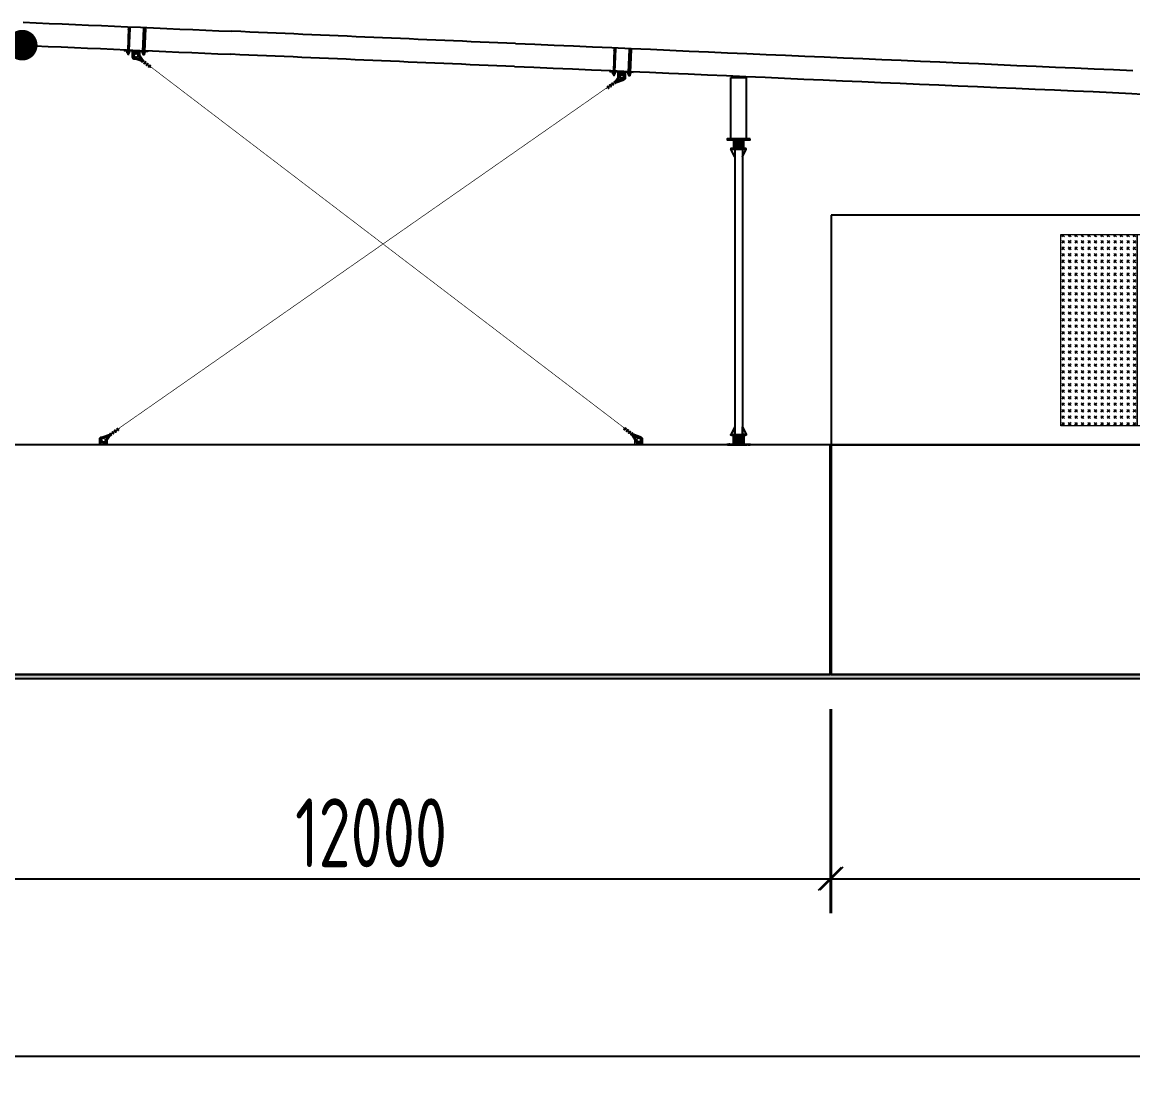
# Model space of a CAD drawing. Header units: millimetres. Extents: x 4 to 2106212, y -117026 to 198097.
# Drawn here: x 1377986 to 1392502, y 118368 to 132328 of the extents above; entities that cross this region are included whole.
import ezdxf

# ---------------------------------------------------------------- set-up
doc = ezdxf.new("R2010")
doc.units = ezdxf.units.MM
for name, pattern in [('CENTER', [0.6, 0.375, -0.075, 0.075, -0.075]), ('DASHDOT2', [12.7, 6.35, -3.175, 0, -3.175]), ('DASHED2', [0.375, 0.25, -0.125])]:
    doc.linetypes.add(name, pattern=pattern)
for name, color, linetype in [('0 @ 1', 7, 'Continuous'), ('BS-Annectent', 115, 'Continuous'), ('HR-dimension', 9, 'Continuous'), ('HR-pontoon', 161, 'Continuous'), ('STEEL', 34, 'Continuous'), ('护角', 30, 'Continuous'), ('粗实线', 7, 'Continuous')]:
    doc.layers.add(name, color=color, linetype=linetype)
doc.layers.add('扣板', color=7, linetype='Continuous', lineweight=9)
doc.layers.add('抱桩器', color=1, linetype='Continuous', lineweight=18)
doc.styles.add('hztxt', font='ros1.shx', dxfattribs={"width": 0.8, "bigfont": 'hztxt.shx'})
doc.linetypes.add('10422', pattern='A,2,[150,AAA.SHX,S=1,R=0,X=0,Y=1],2,[177,AAA.SHX,S=1,R=0,X=0,Y=0.8],1e-09', length=4)
doc.linetypes.add('444', pattern='A,4.5,[145,AAA.SHX,S=1,R=0,X=0,Y=1],4.5,-0.5,[146,AAA.SHX,S=1,R=0,X=0,Y=0],-0.5', length=10)
doc.dimstyles.new('DIM-300', dxfattribs={"dimscale": 300, "dimtxt": 3, "dimasz": 1, "dimexe": 1.5, "dimexo": 1.5, "dimgap": 0.5, "dimtad": 1, "dimdec": 0, "dimzin": 0, "dimdsep": 46, "dimtxsty": 'hztxt', "dimblk": 'OBLIQUE', "dimcen": 0, "dimdle": 1.5, "dimclrd": 9, "dimclre": 9, "dimclrt": 6, "dimadec": 0, "dimazin": 0, "dimtfac": 1, "dimtdec": 0, "dimtix": 1, "dimtofl": 0, "dimtmove": 2, "dimatfit": 0, "dimfxl": 5, "dimtolj": 1, "dimtzin": 0, "dimarcsym": 0})
pattern_1 = [(40.81217054, (-573818.8873, 176698.6793), (-1.452584633, 1.682112997), []), (130.81217054, (-573818.8873, 176698.6793), (-4.5872822625, 1.911641361), [5.55625, -3.33375])]
pattern_2 = [(40.81217054, (-578777.1463, 176555.198), (-1.452584633, 1.682112997), []), (130.81217054, (-578777.1463, 176555.198), (-4.5872822625, 1.911641361), [5.55625, -3.33375])]
pattern_3 = [(225, (43212.285, 45564.743), (4.49012806, -4.49012806), []), (225, (43207.795, 45564.743), (4.49012806, -4.49012806), [7.9375, -1.5875, 0, -1.5875])]
pattern_4 = [(225, (-344287.005, -129412.7357), (4.49012806, -4.49012806), []), (225, (-344291.495, -129412.7357), (4.49012806, -4.49012806), [7.9375, -1.5875, 0, -1.5875])]

# ---------------------------------------------------------------- blocks, each defined once
blk = doc.blocks.new('*U581')
at = {"layer": '抱桩器'}
h = blk.add_hatch(dxfattribs=at)
h.set_pattern_fill('GOST_GLASS', color=252, scale=10, angle=90)
h.set_pattern_definition([(135, (-669974.417, -109419.865), (5e-15, 84.852814), [50, -70]), (135, (-669974.417, -109398.65), (5e-15, 84.852814), [20, -100]), (135, (-669995.63, -109419.865), (5e-15, 84.852814), [20, -100])])
h.paths.add_polyline_path([(-3750, 1250), (-3750, -1250), (-4750, -1250), (-4750, 1250)])
h = blk.add_hatch(dxfattribs=at)
h.set_pattern_fill('GOST_GLASS', color=252, scale=10, angle=90)
h.set_pattern_definition([(135, (-673974.717, -109419.865), (5e-15, 84.852814), [50, -70]), (135, (-673974.717, -109398.65), (5e-15, 84.852814), [20, -100]), (135, (-673995.93, -109419.865), (5e-15, 84.852814), [20, -100])])
h.paths.add_polyline_path([(4250, 1250), (4250, -1250), (4750, -1250), (4750, 1250)])
at = {"layer": '抱桩器', "color": 252}
for points in [[(-3750, 1250), (-3750, -1250), (-4750, -1250), (-4750, 1250)], [(4250, -1250), (-3750, -1250), (-3750, 1250), (4250, 1250)], [(4250, 1250), (4250, -1250), (4750, -1250), (4750, 1250)], [(4150, -1150), (-3650, -1150), (-3650, 1150), (4150, 1150)]]:
    blk.add_lwpolyline(points, close=True, dxfattribs=at)
for points in [[(-2284, -650), (-3634, 0), (-2284, 650)], [(-684, -650), (-2034, 0), (-684, 650)], [(916, -650), (-434, 0), (916, 650)], [(2516, -650), (1166, 0), (2516, 650)], [(4116, -650), (2766, 0), (4116, 650)]]:
    blk.add_lwpolyline(points, dxfattribs=at)
blk = doc.blocks.new('*U582')
at = {"color": 0, "linetype": 'ByBlock', "lineweight": -2, "transparency": 16777216}
blk.add_blockref('*U581', (0, 0), dxfattribs=at)
blk = doc.blocks.new('MT-ZP')
at = {"layer": 'HR-pontoon', "color": 252}
for points in [[(668224, 261226), (668224, 258226), (674224, 258226), (674224, 261226)], [(656209, 258226), (656209, 255226), (668209, 255226), (668209, 258226)], [(668224, 258226), (668224, 255226), (680224, 255226), (680224, 258226)]]:
    blk.add_lwpolyline(points, close=True, dxfattribs=at)
at = {"color": 252}
blk.add_blockref('*U582', (675974, 259726), dxfattribs=at)
blk = doc.blocks.new('*U69')
blk.add_blockref('MT-ZP', (-692747, -252919))
blk = doc.blocks.new('*U70')
at = {"color": 0, "linetype": 'ByBlock', "lineweight": -2, "transparency": 16777216}
blk.add_blockref('*U69', (0, 0), dxfattribs=at)
blk = doc.blocks.new('_Oblique')
at = {"color": 0, "linetype": 'ByBlock', "lineweight": -2}
blk.add_line((-0.5, -0.5), (0.5, 0.5), dxfattribs=at)
blk = doc.blocks.new('*D544')
at = {"color": 9, "lineweight": -2, "transparency": 16777216}
for p, q in [((1376546, 123355), (1376546, 120688)), ((1388546, 123355), (1388546, 120688)), ((1376096, 121138), (1388996, 121138))]:
    blk.add_line(p, q, dxfattribs=at)
at = {"layer": 'Defpoints', "color": 0, "transparency": 16777216}
for p in [(1376546, 123805), (1388546, 123805), (1388546, 121138)]:
    blk.add_point(p, dxfattribs=at)
at = {"color": 9, "lineweight": -2, "transparency": 16777216, "xscale": 300, "yscale": 300, "zscale": 300, "rotation": 180}
blk.add_blockref('_Oblique', (1376546, 121138), dxfattribs=at)
at = {"color": 9, "lineweight": -2, "transparency": 16777216, "xscale": 300, "yscale": 300, "zscale": 300}
blk.add_blockref('_Oblique', (1388546, 121138), dxfattribs=at)
at = {"color": 6, "transparency": 16777216, "insert": (1382546, 121738), "char_height": 900, "attachment_point": 5, "style": 'hztxt'}
blk.add_mtext('\\A1;12000', dxfattribs=at)
blk = doc.blocks.new('*D545')
at = {"color": 9, "lineweight": -2, "transparency": 16777216}
for p, q in [((1388561, 123355), (1388561, 120688)), ((1400561, 123355), (1400561, 120688)), ((1388111, 121138), (1401011, 121138))]:
    blk.add_line(p, q, dxfattribs=at)
at = {"layer": 'Defpoints', "color": 0, "transparency": 16777216}
for p in [(1388561, 123805), (1400561, 123805), (1400561, 121138)]:
    blk.add_point(p, dxfattribs=at)
at = {"color": 9, "lineweight": -2, "transparency": 16777216, "xscale": 300, "yscale": 300, "zscale": 300, "rotation": 180}
blk.add_blockref('_Oblique', (1388561, 121138), dxfattribs=at)
at = {"color": 9, "lineweight": -2, "transparency": 16777216, "xscale": 300, "yscale": 300, "zscale": 300}
blk.add_blockref('_Oblique', (1400561, 121138), dxfattribs=at)
at = {"color": 6, "transparency": 16777216, "insert": (1394561, 121738), "char_height": 900, "attachment_point": 5, "style": 'hztxt'}
blk.add_mtext('\\A1;12000', dxfattribs=at)
blk = doc.blocks.new('*D543')
at = {"color": 9, "lineweight": -2, "transparency": 16777216}
for p, q in [((1376546, 123355), (1376546, 118368)), ((1446621, 123355), (1446621, 118368)), ((1376096, 118818), (1447071, 118818))]:
    blk.add_line(p, q, dxfattribs=at)
at = {"layer": 'Defpoints', "color": 0, "transparency": 16777216}
for p in [(1376546, 123805), (1446621, 123805), (1446621, 118818)]:
    blk.add_point(p, dxfattribs=at)
at = {"color": 9, "lineweight": -2, "transparency": 16777216, "xscale": 300, "yscale": 300, "zscale": 300, "rotation": 180}
blk.add_blockref('_Oblique', (1376546, 118818), dxfattribs=at)
at = {"color": 9, "lineweight": -2, "transparency": 16777216, "xscale": 300, "yscale": 300, "zscale": 300}
blk.add_blockref('_Oblique', (1446621, 118818), dxfattribs=at)
at = {"color": 6, "transparency": 16777216, "insert": (1411583, 119418), "char_height": 900, "attachment_point": 5, "style": 'hztxt'}
blk.add_mtext('\\A1;70075', dxfattribs=at)
blk = doc.blocks.new('支座')
at = {"layer": '扣板', "color": 7}
blk.add_line((13512, 4747, 0), (13512, 5047, 0), dxfattribs=at)
at = {"layer": '扣板', "color": 7, "elevation": 0}
for points in [[(13512, 4747), (13512, 5047), (13520, 5047), (13520, 4747)], [(13600, 4947), (13620, 4927), (13620, 4867), (13600, 4847), (13520, 4847), (13520, 4947)], [(13560, 4932), (13520, 4932), (13520, 4922), (13560, 4922)], [(13560, 4862), (13520, 4862), (13520, 4872), (13560, 4872)]]:
    blk.add_lwpolyline(points, close=True, dxfattribs=at)
at = {"layer": '扣板', "color": 7}
blk.add_circle((13575, 4897, 0), 25, dxfattribs=at)
blk = doc.blocks.new('*U1983')
at = {"layer": '0 @ 1', "rotation": 90}
blk.add_blockref('支座', (4897, -13566, 0), dxfattribs=at)
blk = doc.blocks.new('*U1984')
at = {"layer": 'Defpoints', "color": 0, "linetype": 'ByBlock', "lineweight": -2, "transparency": 16777216}
for p in [(0, 0), (7000, 0)]:
    blk.add_blockref('*U1983', p, dxfattribs=at)
blk = doc.blocks.new('A$C97f6d51a')
at = {"color": 1, "linetype": 'DASHDOT2'}
blk.add_line((0, 313), (0, -47), dxfattribs=at)
at = {"layer": 'BS-Annectent'}
for p, q in [((-9, 282), (-9, 282)), ((-9, 281), (-9, 282)), ((-9, 282), (-9, 282)), ((-9, 279), (-8, 279)), ((-8, 278), (-9, 279)), ((-9, 279), (-8, 278)), ((-9, 275), (-7, 276)), ((-6, 274), (-9, 275)), ((-9, 275), (-7, 275)), ((-9, 272), (-6, 274)), ((-6, 270), (-9, 272)), ((-9, 272), (-4, 272)), ((-9, 269), (9, 268)), ((-9, 266), (9, 265)), ((-9, 263), (9, 262)), ((-9, 260), (9, 258)), ((-9, 257), (9, 255)), ((-9, 253), (9, 252)), ((-9, 250), (9, 249)), ((-9, 247), (9, 246)), ((-9, 244), (9, 243)), ((-9, 241), (9, 240)), ((-9, 238), (9, 236)), ((-9, 235), (9, 233)), ((-9, 231), (9, 230)), ((-9, 228), (9, 227)), ((-9, 225), (9, 224)), ((-9, 222), (9, 221)), ((-9, 219), (9, 218)), ((-9, 216), (9, 215)), ((-9, 213), (9, 211)), ((-9, 209), (9, 208)), ((-9, 206), (9, 205)), ((-9, 203), (9, 202)), ((-9, 200), (9, 199)), ((-9, 197), (9, 196)), ((-9, 194), (9, 193)), ((-9, 191), (9, 189)), ((-9, 188), (9, 186)), ((-9, 184), (9, 183)), ((-9, 181), (9, 180)), ((-9, 178), (9, 177)), ((-9, 175), (9, 174)), ((-9, 172), (9, 171)), ((-9, 169), (9, 167)), ((-9, 166), (9, 164)), ((-9, 162), (9, 161)), ((-9, 159), (9, 158)), ((-9, 156), (9, 155)), ((-9, 153), (9, 152)), ((-9, 150), (9, 149)), ((-9, 147), (9, 146)), ((-6, 274), (-6, 274)), ((-6, 274), (-6, 274)), ((-6, 274), (-6, 274)), ((-6, 274), (-6, 274)), ((-6, 274), (-6, 274)), ((6, 270), (-6, 270)), ((6, 147), (-6, 148)), ((4, 271), (9, 271)), ((6, 273), (5, 273)), ((6, 273), (5, 273)), ((6, 273), (9, 274)), ((6, 274), (9, 274)), ((9, 271), (6, 273)), ((6, 270), (9, 271)), ((6, 147), (9, 149)), ((7, 276), (9, 277)), ((9, 274), (7, 275)), ((9, 277), (8, 278)), ((8, 277), (9, 277)), ((9, 280), (9, 281)), ((9, 280), (9, 280)), ((9, 280), (9, 280)), ((-10, 6), (9, 4)), ((-10, 2), (-6, 4)), ((-6, 1), (-10, 2)), ((-10, 2), (9, 1)), ((-9, 144), (9, 142)), ((-9, 140), (9, 139)), ((-9, 137), (9, 136)), ((-9, 134), (9, 133)), ((-9, 131), (9, 130)), ((-9, 128), (9, 127)), ((-9, 125), (9, 124)), ((-9, 122), (9, 120)), ((-9, 119), (9, 117)), ((-9, 115), (9, 114)), ((-9, 112), (9, 111)), ((-9, 109), (9, 108)), ((-9, 106), (9, 105)), ((-9, 103), (9, 102)), ((-9, 100), (9, 98)), ((-9, 97), (9, 95)), ((-9, 93), (9, 92)), ((-9, 90), (9, 89)), ((-9, 87), (9, 86)), ((-9, 84), (9, 83)), ((-9, 81), (9, 80)), ((-9, 78), (9, 76)), ((-9, 75), (9, 73)), ((-9, 71), (9, 70)), ((-9, 68), (9, 67)), ((-9, 65), (9, 64)), ((-9, 62), (9, 61)), ((-9, 59), (9, 58)), ((-9, 56), (9, 55)), ((-9, 53), (9, 51)), ((-9, 49), (9, 48)), ((-9, 46), (9, 45)), ((-9, 43), (9, 42)), ((-9, 40), (9, 39)), ((-9, 37), (9, 36)), ((-9, 34), (9, 33)), ((-9, 31), (9, 29)), ((-9, 28), (9, 26)), ((-9, 24), (9, 23)), ((-9, 21), (9, 20)), ((-9, 18), (9, 17)), ((-9, 15), (9, 14)), ((-9, 12), (9, 11)), ((-9, 9), (9, 7)), ((-8, 0), (-6, 1)), ((6, 116), (-6, 117)), ((6, 3), (-6, 4)), ((2, 0), (-6, 1)), ((9, 1), (6, 3)), ((7, 0), (9, 1)), ((-16, -24), (-16, -11)), ((12, -9), (-12, -9)), ((12, -27), (-12, -27)), ((-9, -29), (-6, -28)), ((-6, -31), (-9, -29)), ((9, -30), (-9, -29)), ((-9, -32), (-6, -31)), ((-6, -34), (-9, -32)), ((9, -33), (-9, -32)), ((-9, -35), (-6, -34)), ((-6, -37), (-9, -35)), ((9, -37), (-9, -35)), ((-9, -38), (-6, -37)), ((-6, -40), (-9, -38)), ((9, -40), (-9, -38)), ((-8, -24), (-8, -11)), ((-6, -28), (-8, -27)), ((-7, -40), (-7, -43)), ((6, -29), (-6, -28)), ((6, -29), (-6, -28)), ((6, -32), (-6, -31)), ((6, -32), (-6, -31)), ((6, -35), (-6, -34)), ((6, -38), (-6, -37)), ((6, -38), (-6, -37)), ((6, -41), (-6, -40)), ((-5, -44), (5, -44)), ((-4, -40), (-4, -43)), ((-2, -9), (0, -4)), ((9, -27), (-1, -27)), ((0, -9), (2, -4)), ((4, -41), (4, -43)), ((6, -29), (9, -27)), ((9, -30), (6, -29)), ((6, -32), (9, -30)), ((9, -33), (6, -32)), ((6, -35), (9, -33)), ((9, -37), (6, -35)), ((6, -38), (9, -37)), ((9, -40), (6, -38)), ((6, -41), (9, -40)), ((7, -41), (7, -43)), ((8, -24), (8, -11)), ((9, -27), (8, -27)), ((16, -24), (16, -11))]:
    blk.add_line(p, q, dxfattribs=at)
blk.add_lwpolyline([(10, 0), (10, 300), (0, 306), (-10, 300), (-10, 0)], dxfattribs=at)
for points in [[(-19, -4), (-19, 0), (19, 0), (19, -4)], [(-15, -9), (15, -9), (15, -4), (-15, -4)]]:
    blk.add_lwpolyline(points, close=True, dxfattribs=at)
for points in [[(16, -11, 0.612824), (8, -11, 0.305874), (-8, -11, 0.612824), (-16, -11)], [(16, -24, -0.612824), (8, -24, -0.305874), (-8, -24, -0.612824), (-16, -24)], [(-7, -43, 0.516475), (-4, -43, 0.258238), (4, -43, 0.516475), (7, -43)]]:
    blk.add_lwpolyline(points, format="xyb", dxfattribs=at)
blk = doc.blocks.new('A$Ce460a15a')
at = {"layer": 'STEEL', "color": 22}
for points in [[(12, 150), (12, -150), (0, -150), (0, 150)], [(92, -50), (112, -30), (112, 30), (92, 50), (12, 50), (12, -50)], [(52, 35), (12, 35), (12, 25), (52, 25)], [(52, -35), (12, -35), (12, -25), (52, -25)]]:
    blk.add_lwpolyline(points, close=True, dxfattribs=at)
blk.add_circle((67, 0), 25, dxfattribs=at)
at = {"layer": 'HR-dimension', "xscale": -1, "rotation": 90}
blk.add_blockref('A$C97f6d51a', (12, 100), dxfattribs=at)
at = {"layer": 'HR-dimension', "rotation": 90.00000000000001}
blk.add_blockref('A$C97f6d51a', (12, -100), dxfattribs=at)
blk = doc.blocks.new('*U10')
at = {"color": 7, "linetype": 'Continuous', "lineweight": 15}
for p, q in [((-9, 9), (-10, 8)), ((-10, 8), (-10, 1)), ((-10, 1), (-9, 0)), ((-9, 9), (9, 9)), ((-9, 0), (9, 0)), ((-5, 8), (-5, 1)), ((5, 8), (5, 1)), ((10, 8), (9, 9)), ((9, 0), (10, 1)), ((10, 8), (10, 1))]:
    blk.add_line(p, q, dxfattribs=at)
for centre, start, end in [((0, -8), 72.4233, 107.5767), ((0, 17), 252.4233, 287.5767)]:
    blk.add_arc(centre, 17.2, start, end, dxfattribs=at)
for points, knots in [([(-10, 8), (-10, 9), (-9, 9), (-8, 9), (-7, 9), (-6, 9), (-6, 9), (-5, 8)], [0, 0, 0, 0, 0.264534, 0.399289, 0.53507, 0.765405, 1, 1, 1, 1]), ([(-5, 1), (-6, 1), (-6, 0), (-7, 0), (-8, 0), (-9, 0), (-10, 1), (-10, 1)], [0, 0, 0, 0, 0.264534, 0.399289, 0.53507, 0.765405, 1, 1, 1, 1]), ([(5, 8), (6, 9), (6, 9), (7, 9), (8, 9), (9, 9), (10, 9), (10, 8)], [0, 0, 0, 0, 0.264536, 0.399814, 0.535067, 0.765403, 1, 1, 1, 1]), ([(10, 1), (10, 1), (9, 0), (8, 0), (7, 0), (6, 0), (6, 1), (5, 1)], [0, 0, 0, 0, 0.264536, 0.399814, 0.535067, 0.765403, 1, 1, 1, 1])]:
    blk.add_open_spline(points, degree=3, knots=knots, dxfattribs=at)
blk = doc.blocks.new('A$C72EA2C7E')
blk.add_line((-8, -6), (8, -6))
at = {"color": 7, "linetype": 'Continuous', "lineweight": 15}
for p, q in [((-5, -40), (-5, -6)), ((-4, -41), (-5, -40)), ((5, -40), (-5, -40)), ((-4, -41), (5, -41)), ((5, -6), (5, -40)), ((5, -40), (5, -41))]:
    blk.add_line(p, q, dxfattribs=at)
at = {"color": 7, "linetype": 'Continuous', "lineweight": 0}
for p, q in [((-4, -41), (-4, -6)), ((5, -41), (5, -6))]:
    blk.add_line(p, q, dxfattribs=at)
blk.add_arc((0, -8), 8, 17.4862, 162.5138)
at = {"extrusion": (0, 0, -1), "xscale": 0.9999974999999999, "yscale": 0.9999974999999999, "zscale": -0.9999974999999999}
blk.add_blockref('*U10', (0, -39), dxfattribs=at)
blk = doc.blocks.new('*U1965')
h = blk.add_hatch(color=1)
h.dxf.hatch_style = 1
h.paths.add_polyline_path([(3382, 2191), (3473, 2218, 1.447528), (3428, 2281), (3373, 2204)])
h.paths.add_polyline_path([(3389, 2205), (3388, 2206), (3398, 2220), (3395, 2222), (3434, 2277, -1.452111), (3471, 2226), (3406, 2207), (3405, 2210)], flags=16)
h = blk.add_hatch()
h.set_pattern_fill('ANSI38', color=253, scale=0.7, angle=-4.1878)
h.set_pattern_definition(pattern_2)
h.paths.add_polyline_path([(3404, 2213), (3406, 2207), (3471, 2226, 1.452111), (3434, 2277), (3395, 2222), (3398, 2220), (3401, 2218), (3440, 2273, -1.452111), (3469, 2232)])
h = blk.add_hatch(color=1)
h.dxf.hatch_style = 1
h.paths.add_polyline_path([(-3373, -2204), (-3429, -2283, -1.406258), (-3473, -2218), (-3382, -2191)])
h.paths.add_polyline_path([(-3405, -2210), (-3406, -2207), (-3471, -2226, 1.406258), (-3435, -2278), (-3395, -2222), (-3388, -2205)], flags=16)
h = blk.add_hatch()
h.set_pattern_fill('ANSI38', color=253, scale=0.7, angle=-4.1878)
h.set_pattern_definition(pattern_1)
h.paths.add_polyline_path([(-3401, -2218), (-3395, -2222), (-3434, -2277, -1.452111), (-3471, -2226), (-3406, -2207), (-3405, -2210), (-3404, -2213), (-3469, -2232, 1.452111), (-3440, -2273)])
blk.add_line((3379, 2205), (3379, 2195))
at = {"color": 1, "linetype": 'DASHED2'}
blk.add_line((3483, 2289), (3493, 2274), dxfattribs=at)
at = {"color": 1, "const_width": 8.4}
for points in [[(3380, 2206), (-3393, -2203)], [(3386, 2200), (3251, 2112)], [(-3388, -2209), (-3246, -2117)]]:
    blk.add_lwpolyline(points, dxfattribs=at)
at = {"color": 1}
for points in [[(3382, 2191), (3473, 2218, 1.447528), (3428, 2281), (3373, 2204)], [(3398, 2220), (3388, 2206), (3389, 2205), (3405, 2210), (3406, 2207), (3471, 2226, 1.452111), (3434, 2277), (3395, 2222)], [(-3373, -2204), (-3428, -2281, -1.447528), (-3473, -2218), (-3382, -2191)], [(-3405, -2210), (-3389, -2205), (-3388, -2206), (-3398, -2220), (-3395, -2222), (-3434, -2277, -1.452111), (-3471, -2226), (-3406, -2207)]]:
    blk.add_lwpolyline(points, format="xyb", close=True, dxfattribs=at)
for points in [[(3379, 2195), (3472, 2222, 1.449849), (3431, 2279), (3379, 2205)], [(3406, 2207), (3471, 2226, 1.452111), (3434, 2277), (3395, 2222)], [(3406, 2207), (3471, 2226, 1.452111), (3434, 2277), (3395, 2222)], [(-3376, -2200), (-3431, -2279, -1.449849), (-3472, -2222), (-3384, -2197)], [(-3395, -2222), (-3434, -2277, -1.452111), (-3471, -2226), (-3406, -2207)], [(-3395, -2222), (-3434, -2277, -1.452111), (-3471, -2226), (-3406, -2207)]]:
    blk.add_lwpolyline(points, format="xyb")
for points in [[(3401, 2218), (3440, 2273, -1.452111), (3469, 2232), (3404, 2213), (3406, 2207), (3471, 2226, 1.452111), (3434, 2277), (3395, 2222)], [(-3404, -2213), (-3469, -2232, 1.452111), (-3440, -2273), (-3401, -2218), (-3395, -2222), (-3434, -2277, -1.452111), (-3471, -2226), (-3406, -2207)]]:
    blk.add_lwpolyline(points, format="xyb", close=True)
at = {"color": 252}
for points in [[(3401, 2218), (3440, 2273, -1.452111), (3469, 2232), (3404, 2213), (3406, 2207), (3471, 2226, 1.452111), (3434, 2277), (3395, 2222)], [(-3404, -2213), (-3469, -2232, 1.452111), (-3440, -2273), (-3401, -2218), (-3395, -2222), (-3434, -2277, -1.452111), (-3471, -2226), (-3406, -2207)]]:
    blk.add_lwpolyline(points, format="xyb", close=True, dxfattribs=at)
at = {"xscale": 0.6999999999999998, "yscale": 0.6999999999999998, "zscale": 0.6999999999999998, "rotation": 213.1298866380289}
for p in [(3345, 2163), (3376, 2183), (3284, 2123), (3315, 2143), (-3360, -2201), (-3329, -2181), (-3299, -2161), (-3267, -2141)]:
    blk.add_blockref('A$C72EA2C7E', p, dxfattribs=at)
blk = doc.blocks.new('*U1966')
at = {"color": 0, "linetype": 'ByBlock', "lineweight": -2, "transparency": 16777216}
blk.add_blockref('*U1965', (0, 0), dxfattribs=at)
blk = doc.blocks.new('*U1967')
h = blk.add_hatch(color=1)
h.dxf.hatch_style = 1
h.paths.add_polyline_path([(3382, 2191), (3473, 2218, 1.447528), (3428, 2281), (3373, 2204)])
h.paths.add_polyline_path([(3389, 2205), (3388, 2206), (3398, 2220), (3395, 2222), (3434, 2277, -1.452111), (3471, 2226), (3406, 2207), (3405, 2210)], flags=16)
h = blk.add_hatch()
h.set_pattern_fill('ANSI38', color=253, scale=0.7, angle=-4.1878)
h.set_pattern_definition(pattern_2)
h.paths.add_polyline_path([(3404, 2213), (3406, 2207), (3471, 2226, 1.452111), (3434, 2277), (3395, 2222), (3398, 2220), (3401, 2218), (3440, 2273, -1.452111), (3469, 2232)])
h = blk.add_hatch(color=1)
h.dxf.hatch_style = 1
h.paths.add_polyline_path([(-3373, -2204), (-3429, -2283, -1.406258), (-3473, -2218), (-3382, -2191)])
h.paths.add_polyline_path([(-3405, -2210), (-3406, -2207), (-3471, -2226, 1.406258), (-3435, -2278), (-3395, -2222), (-3388, -2205)], flags=16)
h = blk.add_hatch()
h.set_pattern_fill('ANSI38', color=253, scale=0.7, angle=-4.1878)
h.set_pattern_definition(pattern_1)
h.paths.add_polyline_path([(-3401, -2218), (-3395, -2222), (-3434, -2277, -1.452111), (-3471, -2226), (-3406, -2207), (-3405, -2210), (-3404, -2213), (-3469, -2232, 1.452111), (-3440, -2273)])
blk.add_line((3379, 2205), (3379, 2195))
at = {"color": 1, "linetype": 'DASHED2'}
blk.add_line((3483, 2289), (3493, 2274), dxfattribs=at)
at = {"color": 1, "const_width": 8.4}
for points in [[(3380, 2206), (-3393, -2203)], [(3386, 2200), (3251, 2112)], [(-3388, -2209), (-3246, -2117)]]:
    blk.add_lwpolyline(points, dxfattribs=at)
at = {"color": 1}
for points in [[(3382, 2191), (3473, 2218, 1.447528), (3428, 2281), (3373, 2204)], [(3398, 2220), (3388, 2206), (3389, 2205), (3405, 2210), (3406, 2207), (3471, 2226, 1.452111), (3434, 2277), (3395, 2222)], [(-3373, -2204), (-3428, -2281, -1.447528), (-3473, -2218), (-3382, -2191)], [(-3405, -2210), (-3389, -2205), (-3388, -2206), (-3398, -2220), (-3395, -2222), (-3434, -2277, -1.452111), (-3471, -2226), (-3406, -2207)]]:
    blk.add_lwpolyline(points, format="xyb", close=True, dxfattribs=at)
for points in [[(3379, 2195), (3472, 2222, 1.449849), (3431, 2279), (3379, 2205)], [(3406, 2207), (3471, 2226, 1.452111), (3434, 2277), (3395, 2222)], [(3406, 2207), (3471, 2226, 1.452111), (3434, 2277), (3395, 2222)], [(-3376, -2200), (-3431, -2279, -1.449849), (-3472, -2222), (-3384, -2197)], [(-3395, -2222), (-3434, -2277, -1.452111), (-3471, -2226), (-3406, -2207)], [(-3395, -2222), (-3434, -2277, -1.452111), (-3471, -2226), (-3406, -2207)]]:
    blk.add_lwpolyline(points, format="xyb")
for points in [[(3401, 2218), (3440, 2273, -1.452111), (3469, 2232), (3404, 2213), (3406, 2207), (3471, 2226, 1.452111), (3434, 2277), (3395, 2222)], [(-3404, -2213), (-3469, -2232, 1.452111), (-3440, -2273), (-3401, -2218), (-3395, -2222), (-3434, -2277, -1.452111), (-3471, -2226), (-3406, -2207)]]:
    blk.add_lwpolyline(points, format="xyb", close=True)
at = {"color": 252}
for points in [[(3401, 2218), (3440, 2273, -1.452111), (3469, 2232), (3404, 2213), (3406, 2207), (3471, 2226, 1.452111), (3434, 2277), (3395, 2222)], [(-3404, -2213), (-3469, -2232, 1.452111), (-3440, -2273), (-3401, -2218), (-3395, -2222), (-3434, -2277, -1.452111), (-3471, -2226), (-3406, -2207)]]:
    blk.add_lwpolyline(points, format="xyb", close=True, dxfattribs=at)
at = {"xscale": 0.6999999999999998, "yscale": 0.6999999999999998, "zscale": 0.6999999999999998, "rotation": 213.1298866380289}
for p in [(3345, 2163), (3376, 2183), (3284, 2123), (3315, 2143), (-3360, -2201), (-3329, -2181), (-3299, -2161), (-3267, -2141)]:
    blk.add_blockref('A$C72EA2C7E', p, dxfattribs=at)
blk = doc.blocks.new('*U1968')
at = {"color": 0, "linetype": 'ByBlock', "lineweight": -2, "transparency": 16777216}
blk.add_blockref('*U1967', (0, 0), dxfattribs=at)
blk = doc.blocks.new('*U1995')
h = blk.add_hatch()
h.set_pattern_fill('ANSI35', color=4, angle=180)
h.set_pattern_definition(pattern_3)
h.paths.add_polyline_path([(24, -89), (36, -89), (36, -67), (24, -67)])
h.paths.add_polyline_path([(24, -31), (36, -31), (36, 11), (24, 11)])
h.paths.add_polyline_path([(-100, 11), (100, 11), (100, 21), (-100, 21)])
h.paths.add_polyline_path([(-36, -31), (-24, -31), (-24, 11), (-36, 11)])
h.paths.add_polyline_path([(-36, -89), (-24, -89), (-24, -67), (-36, -67)])
h = blk.add_hatch()
h.set_pattern_fill('ANSI35', color=4, angle=180)
h.set_pattern_definition(pattern_4)
h.paths.add_polyline_path([(-129, -116), (-150, -116), (-150, -104), (-129, -104)])
h.paths.add_polyline_path([(111, -116), (-111, -116), (-111, -104), (111, -104)])
h.paths.add_polyline_path([(150, -116), (129, -116), (129, -104), (150, -104)])
h.paths.add_polyline_path([(66, -104), (54, -104), (54, -67), (66, -67)])
h.paths.add_polyline_path([(66, -31), (54, -31), (54, -4), (66, -4)])
h.paths.add_polyline_path([(6, -31), (-6, -31), (-6, -4), (6, -4)])
h.paths.add_polyline_path([(6, -104), (-6, -104), (-6, -67), (6, -67)])
h.paths.add_polyline_path([(-54, -104), (-66, -104), (-66, -67), (-54, -67)])
h.paths.add_polyline_path([(-54, -31), (-66, -31), (-66, -4), (-54, -4)])
at = {"color": 4}
for points in [[(100, 11), (-100, 11), (-100, 21), (100, 21), (100, 11)], [(-36, -89), (-36, 11), (-24, 11), (-24, -89), (-36, -89)], [(24, -89), (24, 11), (36, 11), (36, -89), (24, -89)], [(150, -116), (-150, -116), (-150, -104), (150, -104), (150, -116)], [(-66, -104), (-66, -4), (-54, -4), (-54, -104), (-66, -104)], [(-6, -104), (-6, -4), (6, -4), (6, -104), (-6, -104)], [(54, -104), (54, -4), (66, -4), (66, -104), (54, -104)]]:
    blk.add_lwpolyline(points, dxfattribs=at)
at = {"layer": 'Defpoints', "color": 4}
for points in [[(-100, 21), (-50, 21), (-50, 121), (-100, 21)], [(100, 21), (50, 21), (50, 121), (100, 21)]]:
    blk.add_lwpolyline(points, dxfattribs=at)
at = {"layer": 'Defpoints', "color": 4, "linetype": 'CENTER', "ltscale": 2}
for points in [[(-129, -116), (-111, -116), (-111, -104), (-129, -104)], [(-66, -31), (-54, -31), (-54, -67), (-66, -67)], [(-36, -31), (-24, -31), (-24, -67), (-36, -67)], [(-6, -31), (6, -31), (6, -67), (-6, -67)], [(24, -31), (36, -31), (36, -67), (24, -67)], [(54, -31), (66, -31), (66, -67), (54, -67)], [(129, -116), (111, -116), (111, -104), (129, -104)]]:
    blk.add_lwpolyline(points, close=True, dxfattribs=at)
for points in [[(-120, -99), (-120, -111), (-120, -121)], [(-66, -49), (66, -49)], [(-66, -49), (66, -49)], [(120, -99), (120, -111), (120, -121)]]:
    blk.add_lwpolyline(points, dxfattribs=at)
blk = doc.blocks.new('*U1992')
at = {"layer": '粗实线', "color": 0, "linetype": 'ByBlock', "lineweight": -2, "transparency": 16777216}
blk.add_blockref('*U1995', (0, 0), dxfattribs=at)
blk = doc.blocks.new('*U1993')
h = blk.add_hatch()
h.set_pattern_fill('ANSI35', color=4, angle=180)
h.set_pattern_definition(pattern_3)
h.paths.add_polyline_path([(24, -89), (36, -89), (36, -67), (24, -67)])
h.paths.add_polyline_path([(24, -31), (36, -31), (36, 11), (24, 11)])
h.paths.add_polyline_path([(-100, 11), (100, 11), (100, 21), (-100, 21)])
h.paths.add_polyline_path([(-36, -31), (-24, -31), (-24, 11), (-36, 11)])
h.paths.add_polyline_path([(-36, -89), (-24, -89), (-24, -67), (-36, -67)])
h = blk.add_hatch()
h.set_pattern_fill('ANSI35', color=4, angle=180)
h.set_pattern_definition(pattern_4)
h.paths.add_polyline_path([(-129, -116), (-150, -116), (-150, -104), (-129, -104)])
h.paths.add_polyline_path([(111, -116), (-111, -116), (-111, -104), (111, -104)])
h.paths.add_polyline_path([(150, -116), (129, -116), (129, -104), (150, -104)])
h.paths.add_polyline_path([(66, -104), (54, -104), (54, -67), (66, -67)])
h.paths.add_polyline_path([(66, -31), (54, -31), (54, -4), (66, -4)])
h.paths.add_polyline_path([(6, -31), (-6, -31), (-6, -4), (6, -4)])
h.paths.add_polyline_path([(6, -104), (-6, -104), (-6, -67), (6, -67)])
h.paths.add_polyline_path([(-54, -104), (-66, -104), (-66, -67), (-54, -67)])
h.paths.add_polyline_path([(-54, -31), (-66, -31), (-66, -4), (-54, -4)])
at = {"color": 4}
for points in [[(100, 11), (-100, 11), (-100, 21), (100, 21), (100, 11)], [(-36, -89), (-36, 11), (-24, 11), (-24, -89), (-36, -89)], [(24, -89), (24, 11), (36, 11), (36, -89), (24, -89)], [(150, -116), (-150, -116), (-150, -104), (150, -104), (150, -116)], [(-66, -104), (-66, -4), (-54, -4), (-54, -104), (-66, -104)], [(-6, -104), (-6, -4), (6, -4), (6, -104), (-6, -104)], [(54, -104), (54, -4), (66, -4), (66, -104), (54, -104)]]:
    blk.add_lwpolyline(points, dxfattribs=at)
at = {"layer": 'Defpoints', "color": 4}
for points in [[(-100, 21), (-50, 21), (-50, 121), (-100, 21)], [(100, 21), (50, 21), (50, 121), (100, 21)]]:
    blk.add_lwpolyline(points, dxfattribs=at)
at = {"layer": 'Defpoints', "color": 4, "linetype": 'CENTER', "ltscale": 2}
for points in [[(-129, -116), (-111, -116), (-111, -104), (-129, -104)], [(-66, -31), (-54, -31), (-54, -67), (-66, -67)], [(-36, -31), (-24, -31), (-24, -67), (-36, -67)], [(-6, -31), (6, -31), (6, -67), (-6, -67)], [(24, -31), (36, -31), (36, -67), (24, -67)], [(54, -31), (66, -31), (66, -67), (54, -67)], [(129, -116), (111, -116), (111, -104), (129, -104)]]:
    blk.add_lwpolyline(points, close=True, dxfattribs=at)
for points in [[(-120, -99), (-120, -111), (-120, -121)], [(-66, -49), (66, -49)], [(-66, -49), (66, -49)], [(120, -99), (120, -111), (120, -121)]]:
    blk.add_lwpolyline(points, dxfattribs=at)
blk = doc.blocks.new('*U1994')
at = {"layer": '粗实线', "color": 0, "linetype": 'ByBlock', "lineweight": -2, "transparency": 16777216}
blk.add_blockref('*U1993', (0, 0), dxfattribs=at)
blk = doc.blocks.new('*U1969')
at = {"layer": '粗实线', "color": 4}
for points in [[(-50, 1863), (-50, -1863)], [(50, 1863), (50, -1863)]]:
    blk.add_lwpolyline(points, dxfattribs=at)
at = {"layer": '粗实线', "color": 4, "xscale": -1, "rotation": 179.9999997006857}
blk.add_blockref('*U1994', (0, 1884), dxfattribs=at)
at = {"layer": '粗实线', "color": 4, "rotation": 359.9999997006856}
blk.add_blockref('*U1992', (0, -1884), dxfattribs=at)
blk = doc.blocks.new('*U1970')
at = {"color": 0, "linetype": 'ByBlock', "lineweight": -2, "transparency": 16777216}
for p in [(0, 0), (9800, 0)]:
    blk.add_blockref('*U1969', p, dxfattribs=at)
blk = doc.blocks.new('jytkjyk')
blk.add_lwpolyline([(465145, 131605), (465345, 131605), (465345, 130805), (465145, 130805)], close=True)
at = {"layer": '粗实线', "color": 252, "linetype": 'Continuous', "const_width": 200, "elevation": 12280, "flags": 128}
blk.add_lwpolyline([(455781, 132033, 1), (455981, 132023, 1)], format="xyb", close=True, dxfattribs=at)
at = {"layer": '粗实线', "color": 252, "linetype": '444'}
for centre, radius, start, end in [((1056296, 13869763), 13750549, 267.4974476, 267.5088269), ((-644964, -25233745), 25389950, 87.5004529, 87.5088269), ((-3904691, -99907282), 100134600, 87.49583224, 87.50045294)]:
    blk.add_arc(centre, radius, start, end, dxfattribs=at)
at = {"layer": '粗实线', "color": 252, "linetype": '10422'}
for centre, radius, start, end in [((1056296, 13869763), 13750850, 267.4974476, 267.5088269), ((-644964, -25233745), 25389649, 87.5004521, 87.508826), ((-3904691, -99907282), 100134300, 87.49583224, 87.50045294), ((1765367, 29741958), 29638867, 267.4958322, 267.504324)]:
    blk.add_arc(centre, radius, start, end, dxfattribs=at)
at = {"xscale": -1, "rotation": 355.7435188545512}
blk.add_blockref('*U1968', (460653, 129382), dxfattribs=at)
at = {"rotation": 1.839400771970883}
blk.add_blockref('*U1966', (460333, 129241), dxfattribs=at)
blk.add_blockref('*U1970', (455445, 128805))
at = {"layer": 'Defpoints', "rotation": 359.9999997006856}
blk.add_blockref('*U1984', (456940, 126859), dxfattribs=at)
at = {"layer": 'HR-dimension'}
for p, rotation in [((457370, 131961), 267.7404487397437), ((463718, 131687), 267.7087494661171)]:
    blk.add_blockref('A$Ce460a15a', p, dxfattribs=dict(at, rotation=rotation))

msp = doc.modelspace()

# ---------------------------------------------------------------- hatches: boundary and pattern name
at = {"layer": '护角'}
h = msp.add_hatch(dxfattribs=at)
h.set_pattern_fill('ANGLE', color=256, angle=-1.78635114)
h.set_pattern_definition([(358.21364886, (64520.773, 7501.146), (0.217741017, 6.981605392), [5.08, -1.905]), (88.21364886, (64520.773, 7501.146), (-6.981605392, 0.217741017), [5.08, -1.905])])
h.paths.add_polyline_path([(1376495.8842, 123755.0102), (1446670.8844, 123755.0099), (1446670.8844, 126805.0086), (1446620.8844, 126805.0086), (1446620.8844, 123805.0099), (1376545.8841, 123805.0102), (1376545.8832, 126805.0097), (1376495.8832, 126805.0097)])

# ---------------------------------------------------------------- linework, layer by layer
msp.add_lwpolyline([(1446620.8844, 126805.0086), (1446620.8844, 123805.0099), (1376545.8841, 123805.0102), (1376545.8832, 126805.0097), (1376495.8832, 126805.0097), (1376495.8842, 123755.0102), (1446670.8844, 123755.0099), (1446670.8844, 126805.0086)], close=True, dxfattribs=at)

# ---------------------------------------------------------------- block references
for name, p in [('jytkjyk', (922105.4211, 0.0008, 0.001)), ('*U70', (1413083.3994, 121497.9818))]:
    msp.add_blockref(name, p)

# ---------------------------------------------------------------- dimensions: what is measured, and where the dimension line sits
for base, p1, p2, picture, middle in [((1446620.8826, 118817.8456), (1376545.8832, 123805.0072), (1446620.8826, 123805.0074), '*D543', (1411583.3829, 119417.8456)), ((1388545.8832, 121137.6368), (1376545.8832, 123805.0072), (1388545.8832, 123805.0072), '*D544', (1382545.8832, 121737.6368)), ((1400560.8832, 121137.6368), (1388560.8832, 123805.0072), (1400560.8832, 123805.0071), '*D545', (1394560.8832, 121737.6368))]:
    dim = msp.add_linear_dim(base=base, p1=p1, p2=p2, dimstyle='DIM-300')
    dim.commit()
    dim.dimension.update_dxf_attribs({"geometry": picture, "text_midpoint": middle})

doc.saveas('drawing.dxf')
